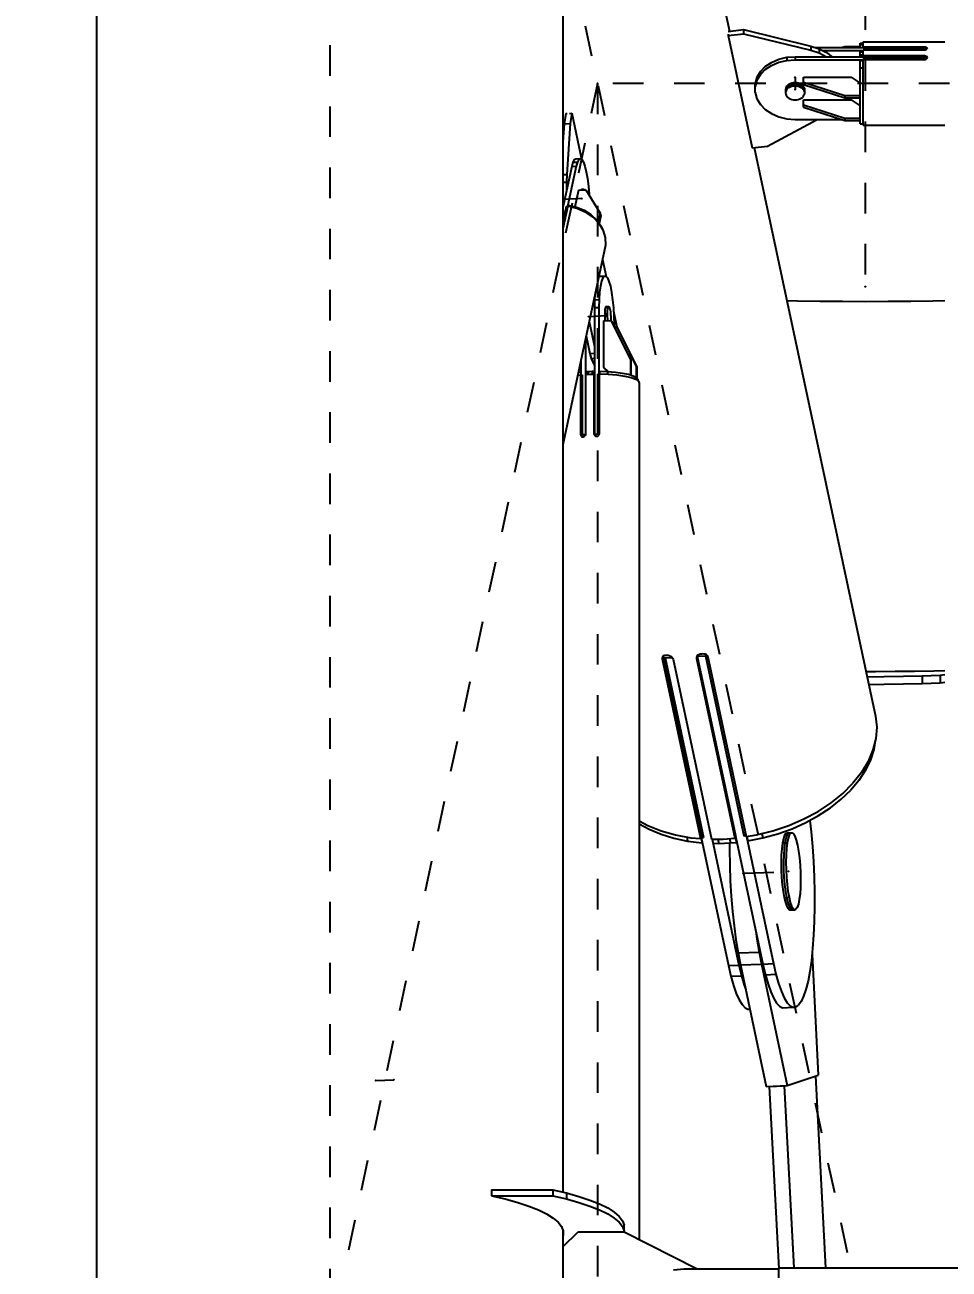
# Model space of a CAD drawing. Header units: millimetres. Extents: x 149919 to 150445, y 136651 to 136866.
# Drawn here: x 150369.816 to 150372.837, y 136832.599 to 136836.666 of the extents above; entities that cross this region are included whole.
import ezdxf

# ---------------------------------------------------------------- set-up
doc = ezdxf.new("R2010")
doc.units = ezdxf.units.MM
doc.header["$LTSCALE"] = 0.25
doc.linetypes.add('CENTER', pattern=[50.8, 31.75, -6.35, 6.35, -6.35])
doc.linetypes.add('XKITLINE00', pattern=[0])
doc.styles.add('ROMANS', font='romans.shx')
doc.dimstyles.new('MD300', dxfattribs={"dimtxt": 2.5, "dimasz": 2.5, "dimexe": 1, "dimexo": 1, "dimgap": 0.5, "dimtad": 1, "dimdec": 1, "dimlfac": 50, "dimrnd": 0.5, "dimdsep": 46, "dimtxsty": 'ROMANS', "dimcen": 1, "dimclrd": 146, "dimclre": 146, "dimclrt": 30, "dimadec": 1, "dimazin": 2, "dimtfac": 1, "dimtdec": 1, "dimtmove": 0, "dimatfit": 1, "dimfxl": 1, "dimtolj": 1, "dimtzin": 0, "dimlwd": -1, "dimlwe": -1, "dimarcsym": 0})

# ---------------------------------------------------------------- blocks, each defined once
blk = doc.blocks.new('çatıı')
at = {"color": 8, "linetype": 'CENTER'}
for p, q in [((23075, 20197.81), (23075, 18543.85)), ((22900, 19282.77), (22900, 17654.86)), ((22900, 19020.27), (23075, 18200.27)), ((23052.05, 18612.28), (23052.05, 18608.27)), ((22987.5, 18610.27), (22900, 18200.27)), ((22987.5, 18610.27), (22987.5, 17790.27)), ((23342.5, 18610.27), (22987.5, 18610.27)), ((22982.38, 18572.61), (22976.48, 18572.36)), ((22990.44, 18534.26), (22984.55, 18534.02)), ((23035.17, 18352.06), (23049.9, 18352.68)), ((22915.01, 18284.33), (22920.91, 18284.57))]:
    blk.add_line(p, q, dxfattribs=at)
at = {"color": 8, "linetype": 'XKITLINE00'}
for p, q in [((22823.8, 19282.77), (22823.8, 17654.86)), ((22976.2, 18817.06), (22976.2, 18247.84)), ((23008.68, 18729.96), (23030.59, 18627.31)), ((23030.24, 18627.27), (23035.18, 18627.85)), ((23030.24, 18627.27), (23030.24, 18627.24)), ((23030.24, 18625.93), (23035.18, 18626.51)), ((23030.24, 18626.39), (23030.24, 18625.93)), ((23030.24, 18625.93), (23038.08, 18589.21)), ((23035.18, 18627.85), (23057.17, 18622.45)), ((23035.18, 18627.85), (23035.18, 18626.51)), ((23035.18, 18626.51), (23057.17, 18621.11)), ((23057.17, 18622.45), (23059.9, 18621.57)), ((23057.17, 18622.45), (23057.17, 18621.11)), ((23057.17, 18621.11), (23059.9, 18620.23)), ((23058.5, 18622.02), (23074.35, 18622.02)), ((23059.9, 18621.57), (23062.37, 18620.33)), ((23059.9, 18621.57), (23059.9, 18620.23)), ((23059.9, 18620.23), (23062.32, 18619.01)), ((23060.99, 18621.02), (23074.35, 18621.02)), ((23062.37, 18620.33), (23064.17, 18619.01)), ((23067.21, 18622.02), (23068.35, 18622.39)), ((23068.35, 18622.39), (23073.35, 18622.39)), ((23073.35, 18623.48), (23074.35, 18623.48)), ((23073.35, 18622.02), (23073.35, 18623.48)), ((23073.35, 18622.97), (23074.35, 18622.97)), ((23073.35, 18619.01), (23073.35, 18621.01)), ((23073.35, 18621.01), (23074.35, 18621.01)), ((23073.35, 18620.58), (23074.35, 18620.58)), ((23074.35, 18622.02), (23074.35, 18623.9)), ((23074.35, 18623.9), (23101, 18623.9)), ((23074.35, 18622.23), (23094.35, 18622.23)), ((23074.35, 18622.02), (23074.35, 18621.72)), ((23074.35, 18621.83), (23094.35, 18621.83)), ((23074.35, 18621.72), (23094.35, 18621.72)), ((23074.35, 18621.24), (23094.35, 18621.24)), ((23074.35, 18619.37), (23074.35, 18621.24)), ((23094.35, 18622.23), (23094.35, 18621.83)), ((23094.35, 18622.23), (23094.62, 18622.2)), ((23094.35, 18621.24), (23094.35, 18621.83)), ((23094.35, 18621.76), (23094.62, 18621.74)), ((23094.35, 18621.24), (23094.62, 18621.27)), ((23094.62, 18622.2), (23094.85, 18622.14)), ((23094.62, 18621.74), (23094.85, 18621.69)), ((23094.62, 18621.27), (23094.85, 18621.34)), ((23094.85, 18621.69), (23094.89, 18621.68)), ((23094.85, 18621.34), (23095.04, 18621.45)), ((23094.87, 18622.13), (23095.04, 18622.03)), ((23094.89, 18621.68), (23095.04, 18621.59)), ((23095.04, 18622.03), (23095.16, 18621.89)), ((23095.16, 18621.59), (23095.04, 18621.45)), ((23095.04, 18621.59), (23095.1, 18621.52)), ((23095.16, 18621.89), (23095.2, 18621.74)), ((23095.2, 18621.74), (23095.16, 18621.59)), ((23042.32, 18615.79), (23044.35, 18617.15)), ((23042.32, 18614.79), (23044.35, 18616.15)), ((23044.35, 18617.15), (23046.73, 18618.17)), ((23044.35, 18616.15), (23046.73, 18617.17)), ((23046.73, 18618.17), (23049.33, 18618.8)), ((23046.73, 18617.17), (23049.33, 18617.8)), ((23049.33, 18618.8), (23052.05, 18619.01)), ((23049.33, 18618.8), (23049.33, 18617.8)), ((23049.33, 18617.8), (23052.05, 18618.01)), ((23052.05, 18619.01), (23094.35, 18619.01)), ((23052.05, 18619.01), (23052.05, 18618.01)), ((23052.05, 18618.01), (23074.35, 18618.01)), ((23073.35, 18619.64), (23074.35, 18619.64)), ((23073.35, 18619.13), (23074.35, 18619.13)), ((23073.35, 18606.35), (23073.35, 18617.78)), ((23073.35, 18617.78), (23074.35, 18617.78)), ((23074.35, 18619.37), (23074.35, 18619.01)), ((23074.35, 18619.37), (23094.35, 18619.37)), ((23074.35, 18619.13), (23074.35, 18619.01)), ((23074.35, 18618.31), (23074.35, 18618.08)), ((23074.35, 18618.31), (23094.35, 18618.31)), ((23074.35, 18618.08), (23094.35, 18618.08)), ((23074.35, 18596.65), (23074.35, 18618.08)), ((23094.35, 18619.37), (23094.35, 18619.01)), ((23094.35, 18619.37), (23094.62, 18619.34)), ((23094.35, 18618.08), (23094.35, 18619.01)), ((23094.35, 18618.92), (23094.62, 18618.89)), ((23094.35, 18618.08), (23094.62, 18618.14)), ((23094.62, 18619.34), (23094.62, 18618.89)), ((23094.62, 18619.34), (23094.85, 18619.25)), ((23094.62, 18618.89), (23094.85, 18618.8)), ((23094.62, 18618.14), (23094.85, 18618.21)), ((23094.85, 18619.25), (23095.04, 18619.11)), ((23094.85, 18618.8), (23095.04, 18618.66)), ((23094.85, 18618.21), (23095.04, 18618.35)), ((23095.04, 18619.11), (23095.16, 18618.93)), ((23095.04, 18618.66), (23095.14, 18618.51)), ((23095.16, 18618.53), (23095.04, 18618.35)), ((23095.16, 18618.93), (23095.2, 18618.73)), ((23095.2, 18618.73), (23095.16, 18618.53)), ((23039.59, 18612.28), (23039.03, 18610.29)), ((23040.71, 18614.14), (23039.59, 18612.28)), ((23040.71, 18613.14), (23039.59, 18611.28)), ((23042.32, 18615.79), (23040.71, 18614.14)), ((23042.32, 18614.79), (23040.71, 18613.14)), ((23054.85, 18609.94), (23054.85, 18612.36)), ((23054.85, 18612.36), (23070.35, 18612.36)), ((23070.35, 18612.36), (23073.35, 18610.35)), ((23073.35, 18615.4), (23074.35, 18615.4)), ((23039.59, 18611.28), (23039.03, 18609.29)), ((23039.03, 18607.25), (23039.03, 18610.29)), ((23049, 18608.67), (23048.95, 18608.27)), ((23048.95, 18608.27), (23048.95, 18607.73)), ((23049, 18608.13), (23048.95, 18607.73)), ((23049, 18608.13), (23048.95, 18607.73)), ((23049.14, 18609.06), (23049, 18608.67)), ((23049.14, 18608.52), (23049, 18608.13)), ((23049.14, 18608.52), (23049, 18608.13)), ((23049.37, 18609.42), (23049.14, 18609.06)), ((23049.37, 18608.89), (23049.14, 18608.52)), ((23049.37, 18608.89), (23049.14, 18608.52)), ((23049.37, 18608.35), (23049.14, 18607.99)), ((23049.68, 18609.75), (23049.37, 18609.42)), ((23049.68, 18609.22), (23049.37, 18608.89)), ((23049.68, 18609.22), (23049.37, 18608.89)), ((23049.68, 18608.68), (23049.37, 18608.35)), ((23049.68, 18609.75), (23050.06, 18610.03)), ((23049.68, 18609.22), (23050.06, 18609.5)), ((23049.68, 18609.22), (23050.06, 18609.5)), ((23049.68, 18608.68), (23050.06, 18608.96)), ((23050.06, 18610.03), (23050.5, 18610.26)), ((23050.06, 18609.5), (23050.5, 18609.73)), ((23050.06, 18609.5), (23050.5, 18609.73)), ((23050.06, 18608.96), (23050.5, 18609.19)), ((23050.5, 18610.26), (23050.99, 18610.43)), ((23050.5, 18609.73), (23050.99, 18609.9)), ((23050.5, 18609.73), (23050.99, 18609.9)), ((23050.5, 18609.19), (23050.99, 18609.36)), ((23050.99, 18610.43), (23051.51, 18610.54)), ((23050.99, 18609.9), (23051.51, 18610)), ((23050.99, 18609.9), (23051.51, 18610)), ((23050.99, 18609.36), (23051.51, 18609.47)), ((23051.51, 18610.54), (23052.05, 18610.57)), ((23051.51, 18610), (23052.05, 18610.04)), ((23051.51, 18610), (23052.05, 18610.04)), ((23051.51, 18609.47), (23052.05, 18609.5)), ((23052.05, 18610.57), (23052.59, 18610.54)), ((23052.05, 18610.57), (23052.05, 18610.04)), ((23052.05, 18610.04), (23052.59, 18610)), ((23052.05, 18610.04), (23052.05, 18609.5)), ((23052.05, 18610.04), (23052.59, 18610)), ((23052.05, 18609.5), (23052.59, 18609.47)), ((23052.59, 18610.54), (23053.11, 18610.43)), ((23052.59, 18610), (23053.11, 18609.9)), ((23052.59, 18610), (23053.11, 18609.9)), ((23052.59, 18609.47), (23053.11, 18609.36)), ((23053.11, 18610.43), (23053.6, 18610.26)), ((23053.11, 18609.9), (23053.6, 18609.73)), ((23053.11, 18609.9), (23053.6, 18609.73)), ((23053.11, 18609.36), (23053.6, 18609.19)), ((23053.6, 18610.26), (23054.05, 18610.03)), ((23053.6, 18609.73), (23054.05, 18609.5)), ((23053.6, 18609.73), (23054.05, 18609.5)), ((23053.6, 18609.19), (23054.05, 18608.96)), ((23054.05, 18610.03), (23054.43, 18609.75)), ((23054.05, 18609.5), (23054.43, 18609.22)), ((23054.05, 18609.5), (23054.43, 18609.22)), ((23054.05, 18608.96), (23054.43, 18608.68)), ((23054.43, 18609.75), (23054.74, 18609.42)), ((23054.43, 18609.22), (23054.74, 18608.89)), ((23054.43, 18609.22), (23054.74, 18608.89)), ((23054.43, 18608.68), (23054.74, 18608.35)), ((23054.74, 18609.42), (23054.97, 18609.06)), ((23054.74, 18608.89), (23054.97, 18608.52)), ((23054.74, 18608.89), (23054.97, 18608.52)), ((23054.74, 18608.35), (23054.97, 18607.99)), ((23054.85, 18610.69), (23068.35, 18606.34)), ((23054.85, 18609.94), (23068.35, 18605.6)), ((23054.97, 18609.06), (23055.11, 18608.67)), ((23054.97, 18608.52), (23055.11, 18608.13)), ((23054.97, 18608.52), (23055.11, 18608.13)), ((23055.11, 18608.67), (23055.15, 18608.27)), ((23055.11, 18608.13), (23055.15, 18607.73)), ((23055.11, 18608.13), (23055.15, 18607.73)), ((23055.15, 18608.27), (23055.15, 18607.73)), ((23039.03, 18607.25), (23039.59, 18605.26)), ((23039.59, 18605.26), (23040.71, 18603.4)), ((23048.95, 18607.73), (23048.95, 18607.2)), ((23049, 18607.6), (23048.95, 18607.2)), ((23048.95, 18607.2), (23049, 18606.8)), ((23049.14, 18607.99), (23049, 18607.6)), ((23049, 18606.8), (23049.14, 18606.41)), ((23049.14, 18606.41), (23049.37, 18606.05)), ((23049.37, 18606.05), (23049.68, 18605.72)), ((23049.68, 18605.72), (23050.06, 18605.43)), ((23050.06, 18605.43), (23050.5, 18605.2)), ((23050.5, 18605.2), (23050.99, 18605.03)), ((23050.99, 18605.03), (23051.51, 18604.93)), ((23051.51, 18604.93), (23052.05, 18604.89)), ((23052.05, 18604.89), (23052.59, 18604.93)), ((23052.59, 18604.93), (23053.11, 18605.03)), ((23053.11, 18605.03), (23053.6, 18605.2)), ((23053.6, 18605.2), (23054.05, 18605.43)), ((23054.05, 18605.43), (23054.43, 18605.72)), ((23054.74, 18606.05), (23054.43, 18605.72)), ((23054.97, 18606.41), (23054.74, 18606.05)), ((23054.85, 18602.51), (23054.85, 18604.92)), ((23054.85, 18604.92), (23070.35, 18604.92)), ((23054.97, 18607.99), (23055.11, 18607.6)), ((23055.11, 18606.8), (23054.97, 18606.41)), ((23055.11, 18607.6), (23055.15, 18607.2)), ((23055.15, 18607.2), (23055.11, 18606.8)), ((23055.15, 18607.73), (23055.15, 18607.2)), ((23068.35, 18606.34), (23068.35, 18605.6)), ((23068.35, 18606.34), (23073.35, 18606.34)), ((23068.35, 18605.6), (23073.35, 18605.6)), ((23070.35, 18604.92), (23073.35, 18602.92)), ((23073.35, 18606.35), (23073.35, 18606.34)), ((23073.35, 18606.34), (23073.35, 18606.31)), ((23073.35, 18598.19), (23073.35, 18606.31)), ((22977.11, 18600.42), (22976.57, 18597.04)), ((22977.11, 18600.42), (22977.61, 18600.45)), ((22978.32, 18600.47), (22979.07, 18600.51)), ((22979.07, 18600.51), (22978.53, 18597.12)), ((22979.07, 18600.51), (22982.23, 18585.49)), ((23040.71, 18603.4), (23042.32, 18601.75)), ((23042.32, 18601.75), (23044.35, 18600.39)), ((23044.35, 18600.39), (23046.73, 18599.37)), ((23054.85, 18603.25), (23068.35, 18598.9)), ((23054.85, 18602.51), (23068.35, 18598.16)), ((22976.57, 18597.04), (22976.2, 18591.21)), ((22976.57, 18597.04), (22978.53, 18597.12)), ((22978.53, 18597.12), (22977.47, 18580.5)), ((23043.02, 18589.8), (23059.27, 18598.53)), ((23046.73, 18599.37), (23049.33, 18598.74)), ((23049.33, 18598.74), (23052.05, 18598.53)), ((23052.05, 18598.53), (23067.21, 18598.53)), ((23068.35, 18598.9), (23068.35, 18598.16)), ((23068.35, 18598.9), (23073.35, 18598.9)), ((23068.35, 18598.16), (23073.35, 18598.16)), ((23073.35, 18598.19), (23073.35, 18598.16)), ((23073.35, 18597.07), (23073.35, 18598.16)), ((23073.35, 18597.07), (23074.35, 18597.07)), ((23074.35, 18596.65), (23101, 18596.65)), ((23038.08, 18589.21), (23043.02, 18589.8)), ((23038.7, 18589.29), (23078.36, 18403.47)), ((22979.44, 18584.5), (22979.06, 18583.13)), ((22979.89, 18585.35), (22979.44, 18584.5)), ((22979.44, 18584.5), (22980.91, 18584.56)), ((22979.89, 18585.35), (22980.38, 18585.64)), ((22980.38, 18585.64), (22981.85, 18585.7)), ((22980.91, 18584.56), (22980.53, 18583.19)), ((22981.36, 18585.41), (22980.91, 18584.56)), ((22981.36, 18585.41), (22981.85, 18585.7)), ((22981.85, 18585.7), (22982.36, 18585.42)), ((22982.36, 18585.42), (22982.88, 18584.57)), ((22982.88, 18584.57), (22983.37, 18583.21)), ((22979.06, 18583.13), (22976.2, 18569.71)), ((22976.2, 18580.45), (22977.47, 18580.5)), ((22977.47, 18580.5), (22977.36, 18578.01)), ((22980.53, 18583.19), (22977.73, 18570.06)), ((22979.06, 18583.13), (22980.53, 18583.19)), ((22983.37, 18583.21), (22983.82, 18581.38)), ((22983.82, 18581.38), (22984.21, 18579.17)), ((22976.2, 18577.96), (22977.36, 18578.01)), ((22977.36, 18578.01), (22977.34, 18575.35)), ((22981.25, 18575.4), (22983.7, 18575.5)), ((22982.1, 18575.58), (22982.03, 18575.43)), ((22982.19, 18575.69), (22982.1, 18575.58)), ((22982.29, 18575.7), (22983.08, 18575.73)), ((22982.89, 18575.62), (22982.82, 18575.47)), ((22982.98, 18575.72), (22982.89, 18575.62)), ((22982.98, 18575.72), (22983.08, 18575.73)), ((22983.08, 18575.73), (22983.18, 18575.65)), ((22983.18, 18575.65), (22983.27, 18575.49)), ((22983.7, 18575.5), (22988.39, 18567.82)), ((22984.21, 18579.17), (22984.51, 18576.67)), ((22984.51, 18576.67), (22984.72, 18574)), ((22977.34, 18575.35), (22977.34, 18575.1)), ((22981.25, 18575.4), (22980.09, 18569.98)), ((22984.72, 18574), (22984.73, 18573.82)), ((22976.2, 18570.65), (22976.27, 18570.65)), ((22976.27, 18570.65), (22976.2, 18570.28)), ((22977.8, 18570.22), (22976.2, 18562.69)), ((22977.29, 18570.04), (22976.2, 18564.94)), ((22976.2, 18569.79), (22976.2, 18569.75)), ((22976.27, 18570.65), (22976.33, 18570.33)), ((22977.29, 18570.04), (22977.73, 18570.06)), ((22977.29, 18570.04), (22977.73, 18569.87)), ((22977.73, 18570.06), (22977.75, 18569.96)), ((22977.8, 18570.22), (22980.71, 18569.53)), ((22977.98, 18570.48), (22977.92, 18570.19)), ((22977.98, 18570.48), (22980.63, 18569.85)), ((22980.63, 18569.85), (22980.57, 18569.57)), ((22980.63, 18569.85), (22983.11, 18568.81)), ((22980.71, 18569.53), (22983.48, 18568.33)), ((22983.11, 18568.81), (22985.32, 18567.4)), ((22983.48, 18568.33), (22985.91, 18566.67)), ((22985.32, 18567.4), (22987.17, 18565.67)), ((22988.39, 18567.82), (22987.76, 18564.88)), ((22988.39, 18567.82), (22988.53, 18567.01)), ((22985.91, 18566.67), (22987.87, 18564.64)), ((22987.17, 18565.67), (22987.76, 18564.86)), ((22987.75, 18564.88), (22987.76, 18564.88)), ((22987.76, 18564.88), (22987.77, 18564.84)), ((22987.77, 18564.84), (22988.59, 18563.71)), ((22987.87, 18564.64), (22989.27, 18562.36)), ((22988.53, 18567.01), (22988, 18564.52)), ((22988.59, 18563.71), (22988.94, 18562.9)), ((22989.27, 18562.36), (22990.03, 18559.92)), ((22990.03, 18559.92), (22990.13, 18557.45)), ((22990.13, 18557.45), (22976.2, 18492.17)), ((22989.12, 18552.74), (22990.3, 18547.15)), ((22988.2, 18547.22), (22987.86, 18546.81)), ((22988.2, 18547.22), (22989.68, 18547.28)), ((22989.68, 18547.28), (22989.2, 18546.73)), ((22989.68, 18547.28), (22990.18, 18547.27)), ((22990.18, 18547.27), (22990.7, 18546.7)), ((22988.44, 18544.02), (22988.18, 18542)), ((22988.79, 18545.62), (22988.44, 18544.02)), ((22989.2, 18546.73), (22988.79, 18545.62)), ((22990.7, 18546.7), (22991.21, 18545.57)), ((22991.21, 18545.57), (22991.68, 18543.96)), ((22991.68, 18543.96), (22992.1, 18541.92)), ((22986.55, 18539.57), (22986.5, 18536.97)), ((22986.66, 18541.21), (22986.55, 18539.57)), ((22986.55, 18539.57), (22988.02, 18539.63)), ((22988.02, 18539.63), (22987.97, 18537.03)), ((22988.18, 18542), (22988.02, 18539.63)), ((22992.1, 18541.92), (22992.44, 18539.54)), ((22992.44, 18539.54), (22992.7, 18536.94)), ((23049.37, 18539.31), (23052.88, 18539.23)), ((23052.88, 18539.23), (23060.13, 18539.11)), ((23060.13, 18539.11), (23067.53, 18539.04)), ((23067.53, 18539.04), (23075, 18539.02)), ((23075, 18539.02), (23082.46, 18539.04)), ((23082.46, 18539.04), (23089.86, 18539.11)), ((23089.86, 18539.11), (23097.12, 18539.23)), ((23097.12, 18539.23), (23101, 18539.32)), ((22986.5, 18536.97), (22987.97, 18537.03)), ((22986.5, 18536.97), (22986.5, 18495.66)), ((22987.97, 18537.03), (22987.97, 18515.25)), ((22989.87, 18535.43), (22989.86, 18534.92)), ((22989.86, 18534.92), (22990.64, 18534.95)), ((22989.86, 18534.92), (22989.87, 18534.38)), ((22989.89, 18535.91), (22989.87, 18535.43)), ((22989.93, 18536.34), (22989.89, 18535.91)), ((22989.99, 18536.71), (22989.93, 18536.34)), ((22990.07, 18537), (22989.99, 18536.71)), ((22990.15, 18537.21), (22990.07, 18537)), ((22990.24, 18537.33), (22990.15, 18537.21)), ((22990.24, 18537.33), (22990.34, 18537.36)), ((22990.34, 18537.36), (22991.13, 18537.39)), ((22990.65, 18535.47), (22990.64, 18534.95)), ((22990.64, 18534.95), (22990.65, 18534.41)), ((22990.68, 18535.95), (22990.65, 18535.47)), ((22990.72, 18536.38), (22990.68, 18535.95)), ((22990.78, 18536.74), (22990.72, 18536.38)), ((22990.85, 18537.04), (22990.78, 18536.74)), ((22990.93, 18537.24), (22990.85, 18537.04)), ((22991.03, 18537.36), (22990.93, 18537.24)), ((22991.03, 18537.36), (22991.13, 18537.39)), ((22991.13, 18537.39), (22991.23, 18537.32)), ((22991.23, 18537.32), (22991.33, 18537.16)), ((22991.33, 18537.16), (22991.43, 18536.92)), ((22991.43, 18536.92), (22991.52, 18536.59)), ((22991.52, 18536.59), (22991.6, 18536.19)), ((22991.6, 18536.19), (22991.68, 18535.74)), ((22991.68, 18535.74), (22991.73, 18535.24)), ((22991.73, 18535.24), (22991.78, 18534.71)), ((22992.7, 18536.94), (22992.86, 18534.21)), ((22992.8, 18535.24), (22993.75, 18530.73)), ((22984.78, 18532.39), (22986.5, 18524.23)), ((22989.4, 18532.69), (22991.86, 18532.79)), ((22989.4, 18532.69), (22989.4, 18517.55)), ((22989.87, 18534.38), (22989.89, 18533.84)), ((22989.89, 18533.84), (22989.93, 18533.32)), ((22989.93, 18533.32), (22989.99, 18532.82)), ((22989.99, 18532.82), (22990.01, 18532.72)), ((22990.65, 18534.41), (22990.68, 18533.88)), ((22990.68, 18533.88), (22990.72, 18533.35)), ((22990.72, 18533.35), (22990.78, 18532.85)), ((22990.78, 18532.85), (22990.8, 18532.75)), ((22991.78, 18534.71), (22991.8, 18534.18)), ((22991.8, 18533.12), (22991.78, 18532.79)), ((22991.8, 18534.18), (22991.81, 18533.64)), ((22991.81, 18533.64), (22991.8, 18533.12)), ((22991.86, 18532.79), (22998.24, 18519.87)), ((22991.86, 18532.79), (22992.05, 18532.58)), ((22992.05, 18532.58), (22998.43, 18519.66)), ((22992.86, 18534.21), (22992.91, 18531.49)), ((22992.91, 18531.49), (22992.91, 18530.82)), ((22993.75, 18530.73), (22993.74, 18530.69)), ((22983.78, 18527.72), (22984.98, 18522)), ((22993, 18530.65), (22993.75, 18530.68)), ((22993.75, 18530.68), (23000.13, 18517.76)), ((22993.75, 18530.68), (22993.93, 18530.47)), ((22993.93, 18530.47), (23000.32, 18517.55)), ((22983.55, 18526.63), (22983.55, 18495.54)), ((22982.08, 18519.73), (22982.08, 18515.01)), ((22984.98, 18522), (22986.5, 18522.06)), ((22984.98, 18522), (22985.45, 18520.36)), ((22985.45, 18520.36), (22986.5, 18520.41)), ((22985.45, 18520.36), (22985.94, 18519.1)), ((22985.94, 18519.1), (22986.45, 18518.26)), ((22998.24, 18519.87), (22998.24, 18514.99)), ((22998.24, 18519.87), (22998.43, 18519.66)), ((22998.43, 18519.66), (22998.43, 18514.92)), ((22981.05, 18514.93), (22981.94, 18515.05)), ((22981.25, 18515.84), (22982.02, 18515.94)), ((22981.94, 18515.05), (22981.94, 18495.51)), ((22981.94, 18515.05), (22982.06, 18514.91)), ((22982.02, 18515.94), (22982.08, 18515.87)), ((22982.02, 18515.94), (22982.02, 18514.96)), ((22982.02, 18514.96), (22982.13, 18514.84)), ((22982.06, 18514.91), (22982.06, 18495.38)), ((22982.08, 18515.01), (22982.52, 18515.03)), ((22982.08, 18515.01), (22982.13, 18514.95)), ((22982.13, 18514.95), (22982.52, 18515.03)), ((22982.13, 18514.95), (22982.13, 18495.42)), ((22982.52, 18515.03), (22982.52, 18495.5)), ((22983.57, 18515.16), (22984.92, 18515.25)), ((22983.57, 18515.16), (22983.57, 18495.63)), ((22983.63, 18516.07), (22984.31, 18516.11)), ((22983.63, 18516.07), (22983.63, 18515.16)), ((22984.31, 18516.11), (22984.99, 18516.14)), ((22984.31, 18516.11), (22984.31, 18515.21)), ((22984.92, 18515.25), (22986.32, 18515.27)), ((22984.99, 18516.14), (22985.69, 18516.16)), ((22985.69, 18516.16), (22986.38, 18516.18)), ((22985.69, 18516.16), (22985.69, 18515.26)), ((22986.32, 18515.27), (22986.32, 18495.74)), ((22986.32, 18515.27), (22986.44, 18515.14)), ((22986.38, 18516.18), (22986.5, 18516.06)), ((22986.38, 18516.18), (22986.38, 18515.2)), ((22986.38, 18515.2), (22986.5, 18515.08)), ((22986.44, 18515.14), (22986.44, 18495.61)), ((22986.45, 18518.26), (22986.5, 18518.22)), ((22987.52, 18515.24), (22987.97, 18515.25)), ((22987.52, 18515.24), (22987.52, 18495.7)), ((22987.52, 18515.24), (22988.02, 18515.2)), ((22987.97, 18515.25), (22988.02, 18515.2)), ((22988.02, 18515.2), (22988.02, 18495.71)), ((22988.03, 18515.3), (22988.03, 18495.77)), ((22988.03, 18515.3), (22990.99, 18515.2)), ((22988.11, 18516.19), (22988.11, 18515.29)), ((22988.11, 18516.19), (22990.79, 18516.1)), ((22989.4, 18517.55), (22990.94, 18516.09)), ((22989.4, 18517.55), (22989.59, 18517.34)), ((22989.59, 18517.34), (22990.9, 18516.09)), ((22990.79, 18516.1), (22990.79, 18515.21)), ((22990.79, 18516.1), (22993.34, 18515.9)), ((22990.99, 18515.2), (22993.84, 18514.96)), ((22993.34, 18515.9), (22995.64, 18515.59)), ((22993.84, 18514.96), (22996.37, 18514.6)), ((22995.64, 18515.59), (22997.6, 18515.18)), ((22996.37, 18514.6), (22998.45, 18514.11)), ((22997.6, 18515.18), (22998.22, 18514.99)), ((22998.22, 18514.99), (22998.24, 18514.99)), ((22998.24, 18514.99), (22998.25, 18514.98)), ((22998.25, 18514.98), (22999.14, 18514.7)), ((22999.14, 18514.7), (23000.18, 18514.16)), ((23000.13, 18517.76), (23000.13, 18514.19)), ((23000.13, 18517.76), (23000.32, 18517.55)), ((23000.32, 18517.55), (23000.32, 18514.01)), ((22986.44, 18511.95), (22986.5, 18511.89)), ((22998.45, 18514.11), (22999.99, 18513.55)), ((22999.99, 18513.55), (23000.9, 18512.92)), ((23000.18, 18514.16), (23000.69, 18513.59)), ((23000.69, 18513.59), (23000.69, 18513.06)), ((23000.9, 18512.92), (23001.14, 18512.26)), ((23001.14, 18512.26), (23001.14, 18232.33)), ((22982.06, 18509.82), (22982.13, 18509.82)), ((22981.94, 18495.51), (22982.06, 18495.38)), ((22981.94, 18495.51), (22982, 18495.26)), ((22982, 18495.26), (22982.1, 18495.04)), ((22982.06, 18495.38), (22982.1, 18495.13)), ((22982.1, 18495.13), (22982.19, 18494.95)), ((22982.1, 18495.04), (22982.28, 18494.87)), ((22982.13, 18495.42), (22982.52, 18495.5)), ((22982.13, 18495.42), (22982.73, 18494.74)), ((22982.28, 18494.87), (22982.5, 18494.77)), ((22982.5, 18494.77), (22982.76, 18494.74)), ((22982.52, 18495.5), (22983.55, 18495.54)), ((22982.76, 18494.74), (22983.01, 18494.8)), ((22983.01, 18494.8), (22983.24, 18494.93)), ((22983.42, 18495.13), (22983.24, 18494.93)), ((22983.53, 18495.37), (22983.42, 18495.13)), ((22983.57, 18495.63), (22983.53, 18495.37)), ((22986.32, 18495.74), (22986.44, 18495.61)), ((22986.32, 18495.74), (22986.36, 18495.48)), ((22986.36, 18495.48), (22986.48, 18495.36)), ((22986.36, 18495.48), (22986.49, 18495.25)), ((22986.44, 18495.61), (22986.48, 18495.36)), ((22986.48, 18495.36), (22986.58, 18495.17)), ((22986.49, 18495.25), (22986.67, 18495.07)), ((22986.5, 18495.66), (22987.52, 18495.7)), ((22986.5, 18495.66), (22987.15, 18494.93)), ((22986.67, 18495.07), (22986.91, 18494.96)), ((22986.91, 18494.96), (22987.18, 18494.92)), ((22987.18, 18494.92), (22987.44, 18494.97)), ((22987.44, 18494.97), (22987.68, 18495.09)), ((22987.52, 18495.7), (22988.01, 18495.67)), ((22987.68, 18495.09), (22987.87, 18495.28)), ((22987.97, 18495.51), (22987.87, 18495.28)), ((22988.03, 18495.77), (22987.97, 18495.51)), ((23008.7, 18422.76), (23008.63, 18422.48)), ((23008.63, 18422.48), (23008.65, 18422.18)), ((23008.76, 18422.85), (23008.65, 18422.18)), ((23008.65, 18422.18), (23021.19, 18363.44)), ((23008.86, 18423), (23008.7, 18422.76)), ((23008.81, 18422.92), (23021.32, 18364.26)), ((23008.88, 18423.02), (23008.85, 18422.82)), ((23008.85, 18422.82), (23009.57, 18422.55)), ((23008.85, 18422.82), (23021.39, 18364.08)), ((23008.86, 18423), (23009.09, 18423.19)), ((23009.09, 18423.19), (23009.4, 18423.32)), ((23009.4, 18423.32), (23009.75, 18423.39)), ((23009.57, 18422.55), (23011.88, 18422.65)), ((23009.57, 18422.55), (23022.11, 18363.8)), ((23009.75, 18423.39), (23010.14, 18423.39)), ((23010.14, 18423.39), (23010.38, 18423.35)), ((23010.38, 18423.35), (23010.55, 18423.34)), ((23010.55, 18423.34), (23010.95, 18423.24)), ((23010.95, 18423.24), (23011.32, 18423.07)), ((23011.32, 18423.07), (23011.66, 18422.86)), ((23011.66, 18422.86), (23011.93, 18422.6)), ((23011.93, 18422.6), (23012.12, 18422.31)), ((23012.12, 18422.31), (23012.23, 18422.01)), ((23012.23, 18422.01), (23024.77, 18363.26)), ((23019.94, 18422.94), (23019.87, 18422.64)), ((23019.87, 18422.64), (23019.89, 18422.33)), ((23020, 18423.04), (23019.89, 18422.33)), ((23019.89, 18422.33), (23032.42, 18363.59)), ((23020.1, 18423.21), (23019.94, 18422.94)), ((23020.03, 18423.09), (23032.56, 18364.4)), ((23020.13, 18423.24), (23020.09, 18422.99)), ((23020.09, 18422.99), (23022.75, 18423.1)), ((23020.09, 18422.99), (23041.56, 18322.39)), ((23020.1, 18423.21), (23020.35, 18423.45)), ((23020.35, 18423.45), (23020.66, 18423.64)), ((23020.66, 18423.64), (23021.02, 18423.78)), ((23021.02, 18423.78), (23021.19, 18423.8)), ((23021.19, 18423.8), (23021.43, 18423.86)), ((23021.43, 18423.86), (23021.85, 18423.9)), ((23021.85, 18423.9), (23022.26, 18423.86)), ((23022.26, 18423.86), (23022.65, 18423.76)), ((23022.65, 18423.76), (23022.99, 18423.59)), ((23022.75, 18423.1), (23023.29, 18423.33)), ((23022.75, 18423.1), (23035.29, 18364.36)), ((23022.99, 18423.59), (23023.26, 18423.37)), ((23023.26, 18423.37), (23023.46, 18423.11)), ((23023.46, 18423.11), (23023.57, 18422.81)), ((23023.57, 18422.81), (23036.11, 18364.06)), ((23075.24, 18418.05), (23078.33, 18418.05)), ((23078.33, 18418.05), (23084.77, 18418.09)), ((23084.77, 18418.09), (23091.13, 18418.16)), ((23091.13, 18418.16), (23097.39, 18418.26)), ((23097.39, 18418.26), (23101, 18418.34)), ((23099.43, 18416.78), (23101, 18417.06)), ((23010.16, 18416.57), (23010.18, 18416.58)), ((23075.62, 18416.31), (23081.2, 18416.37)), ((23076.15, 18413.82), (23081.2, 18413.87)), ((23081.2, 18416.37), (23087.45, 18416.47)), ((23081.2, 18413.87), (23087.45, 18413.98)), ((23087.45, 18416.47), (23093.54, 18416.61)), ((23087.45, 18413.98), (23093.54, 18414.11)), ((23093.54, 18416.61), (23099.43, 18416.78)), ((23093.54, 18416.61), (23093.54, 18414.11)), ((23093.54, 18414.11), (23099.43, 18414.28)), ((23099.43, 18416.78), (23099.43, 18414.28)), ((23099.43, 18414.28), (23101, 18414.56)), ((23078.36, 18403.47), (23078.74, 18399.83)), ((23078.74, 18399.83), (23078.46, 18396.11)), ((23077.81, 18392.54), (23076.71, 18389.12)), ((23078.46, 18396.11), (23077.52, 18392.37)), ((23078.28, 18395.41), (23077.81, 18392.54)), ((23075.95, 18388.65), (23073.76, 18385.01)), ((23076.71, 18389.12), (23075.07, 18385.74)), ((23077.52, 18392.37), (23075.95, 18388.65)), ((23028.26, 18384.73), (23028.24, 18384.62)), ((23073.76, 18385.01), (23070.98, 18381.51)), ((23075.07, 18385.74), (23072.91, 18382.45)), ((23067.66, 18378.19), (23070.98, 18381.51)), ((23072.91, 18382.45), (23070.27, 18379.28)), ((23063.65, 18373.48), (23067.17, 18376.28)), ((23063.84, 18375.11), (23067.66, 18378.19)), ((23067.17, 18376.28), (23070.27, 18379.28)), ((23054.94, 18369.82), (23059.58, 18372.3)), ((23059.58, 18372.3), (23063.84, 18375.11)), ((23059.76, 18370.91), (23063.65, 18373.48)), ((23001.14, 18369.23), (23003.98, 18367.68)), ((23001.14, 18368.27), (23004.36, 18366.47)), ((23049.99, 18367.69), (23054.94, 18369.82)), ((23051.06, 18366.62), (23055.55, 18368.62)), ((23055.55, 18368.62), (23059.76, 18370.91)), ((23056.93, 18369.37), (23057.34, 18365.67)), ((23003.98, 18367.68), (23008.3, 18365.94)), ((23004.36, 18366.47), (23008.25, 18364.82)), ((23008.25, 18364.82), (23012.47, 18363.53)), ((23008.3, 18365.94), (23012.99, 18364.61)), ((23012.99, 18364.61), (23017.98, 18363.71)), ((23021.32, 18364.26), (23021.19, 18363.44)), ((23021.34, 18364.34), (23021.26, 18363.86)), ((23021.39, 18364.08), (23021.34, 18363.77)), ((23021.39, 18364.08), (23022.11, 18363.8)), ((23032.56, 18364.4), (23032.42, 18363.59)), ((23032.57, 18364.5), (23032.49, 18364.02)), ((23032.49, 18364.02), (23032.88, 18362.18)), ((23035.29, 18364.36), (23035.98, 18364.64)), ((23035.29, 18364.36), (23036.04, 18364.39)), ((23036.11, 18364.06), (23039.45, 18364.62)), ((23036.13, 18364.07), (23045, 18322.53)), ((23036.26, 18364.09), (23036.57, 18362.66)), ((23039.45, 18364.62), (23044.8, 18365.95)), ((23041.21, 18365.05), (23041.52, 18363.62)), ((23041.52, 18363.62), (23046.37, 18364.95)), ((23044.8, 18365.95), (23049.99, 18367.69)), ((23046.37, 18364.95), (23051.06, 18366.62)), ((23048.6, 18364.5), (23048.23, 18363.42)), ((23049.03, 18365.12), (23048.6, 18364.5)), ((23049.39, 18364.53), (23049.02, 18363.45)), ((23049.39, 18364.53), (23049.02, 18363.45)), ((23049.03, 18365.12), (23049.48, 18365.26)), ((23049.81, 18365.15), (23049.39, 18364.53)), ((23049.81, 18365.15), (23049.39, 18364.53)), ((23049.48, 18365.26), (23050.27, 18365.29)), ((23050.17, 18364.56), (23049.8, 18363.49)), ((23049.81, 18365.15), (23050.27, 18365.29)), ((23049.81, 18365.15), (23050.27, 18365.29)), ((23050.6, 18365.18), (23050.17, 18364.56)), ((23050.27, 18365.29), (23051.05, 18365.33)), ((23050.6, 18365.18), (23051.05, 18365.33)), ((23051.05, 18365.33), (23051.52, 18364.98)), ((23051.52, 18364.98), (23051.99, 18364.17)), ((23051.99, 18364.17), (23052.44, 18362.92)), ((23057.34, 18365.67), (23057.76, 18360.82)), ((23012.47, 18363.53), (23016.95, 18362.59)), ((23016.66, 18363.95), (23016.95, 18362.59)), ((23016.95, 18362.59), (23021.65, 18362.03)), ((23017.98, 18363.71), (23021.19, 18363.44)), ((23021.26, 18363.86), (23021.65, 18362.03)), ((23021.34, 18363.77), (23022.11, 18363.8)), ((23021.34, 18363.77), (23030.27, 18321.91)), ((23021.68, 18362.19), (23021.65, 18362.03)), ((23024.77, 18363.26), (23028.57, 18363.27)), ((23024.91, 18363.26), (23033.71, 18322.06)), ((23024.93, 18363.26), (23025.23, 18361.86)), ((23025.23, 18361.86), (23027.13, 18361.85)), ((23026.83, 18363.26), (23027.13, 18361.85)), ((23027.13, 18361.85), (23029.04, 18361.9)), ((23028.57, 18363.27), (23032.42, 18363.59)), ((23029.04, 18361.9), (23030.96, 18362.01)), ((23030.59, 18361.99), (23030.58, 18359.71)), ((23030.65, 18363.44), (23030.96, 18362.01)), ((23030.96, 18362.01), (23032.88, 18362.18)), ((23032.96, 18362.67), (23032.88, 18362.18)), ((23036.57, 18362.66), (23041.52, 18363.62)), ((23047.69, 18360.09), (23047.54, 18357.96)), ((23047.92, 18361.93), (23047.69, 18360.09)), ((23048.23, 18363.42), (23047.92, 18361.93)), ((23047.92, 18361.93), (23048.71, 18361.97)), ((23048.47, 18360.12), (23048.33, 18357.99)), ((23048.47, 18360.12), (23048.33, 18357.99)), ((23048.71, 18361.97), (23048.47, 18360.12)), ((23048.71, 18361.97), (23048.47, 18360.12)), ((23049.02, 18363.45), (23048.71, 18361.97)), ((23049.02, 18363.45), (23048.71, 18361.97)), ((23048.71, 18361.97), (23049.49, 18362)), ((23049.26, 18360.16), (23049.11, 18358.03)), ((23049.49, 18362), (23049.26, 18360.16)), ((23049.8, 18363.49), (23049.49, 18362)), ((23052.44, 18362.92), (23052.86, 18361.28)), ((23052.86, 18361.28), (23053.21, 18359.31)), ((23057.76, 18360.82), (23058.08, 18355.88)), ((23030.58, 18359.71), (23030.68, 18354.67)), ((23047.54, 18357.96), (23047.48, 18355.63)), ((23048.33, 18357.99), (23048.27, 18355.66)), ((23048.33, 18357.99), (23048.27, 18355.66)), ((23049.11, 18358.03), (23049.05, 18355.7)), ((23053.21, 18359.31), (23053.51, 18357.09)), ((23053.51, 18357.09), (23053.72, 18354.7)), ((23058.08, 18355.88), (23058.29, 18350.89)), ((23030.68, 18354.67), (23030.89, 18349.6)), ((23047.48, 18355.63), (23047.52, 18353.19)), ((23047.52, 18353.19), (23047.65, 18350.72)), ((23048.27, 18355.66), (23048.3, 18353.22)), ((23048.27, 18355.66), (23048.3, 18353.22)), ((23048.3, 18353.22), (23048.43, 18350.76)), ((23048.3, 18353.22), (23048.43, 18350.76)), ((23049.05, 18355.7), (23049.09, 18353.25)), ((23049.09, 18353.25), (23049.22, 18350.79)), ((23053.72, 18354.7), (23053.84, 18352.24)), ((23053.84, 18352.24), (23053.88, 18349.8)), ((23030.89, 18349.6), (23031.2, 18344.56)), ((23047.65, 18350.72), (23047.86, 18348.33)), ((23047.86, 18348.33), (23048.15, 18346.11)), ((23048.43, 18350.76), (23048.64, 18348.37)), ((23048.43, 18350.76), (23048.64, 18348.37)), ((23048.64, 18348.37), (23048.94, 18346.15)), ((23048.64, 18348.37), (23048.94, 18346.15)), ((23049.22, 18350.79), (23049.43, 18348.4)), ((23049.43, 18348.4), (23049.72, 18346.18)), ((23053.88, 18349.8), (23053.82, 18347.46)), ((23058.29, 18350.89), (23058.41, 18345.93)), ((23031.2, 18344.56), (23031.62, 18339.62)), ((23048.15, 18346.11), (23048.51, 18344.14)), ((23048.51, 18344.14), (23049.29, 18344.18)), ((23048.51, 18344.14), (23048.92, 18342.5)), ((23048.94, 18346.15), (23049.29, 18344.18)), ((23048.94, 18346.15), (23049.29, 18344.18)), ((23049.29, 18344.18), (23050.08, 18344.21)), ((23049.29, 18344.18), (23049.71, 18342.54)), ((23049.29, 18344.18), (23049.71, 18342.54)), ((23049.72, 18346.18), (23050.08, 18344.21)), ((23050.08, 18344.21), (23050.49, 18342.57)), ((23053.67, 18345.34), (23053.44, 18343.49)), ((23053.82, 18347.46), (23053.67, 18345.34)), ((23058.41, 18345.93), (23058.41, 18341.05)), ((23031.62, 18339.62), (23032.14, 18334.85)), ((23048.92, 18342.5), (23049.37, 18341.25)), ((23049.37, 18341.25), (23049.84, 18340.44)), ((23049.71, 18342.54), (23050.16, 18341.29)), ((23049.71, 18342.54), (23050.16, 18341.29)), ((23049.84, 18340.44), (23050.31, 18340.1)), ((23050.16, 18341.29), (23050.63, 18340.47)), ((23050.16, 18341.29), (23050.63, 18340.47)), ((23050.31, 18340.1), (23051.1, 18340.13)), ((23050.49, 18342.57), (23050.94, 18341.32)), ((23050.63, 18340.47), (23051.1, 18340.13)), ((23050.63, 18340.47), (23051.1, 18340.13)), ((23050.94, 18341.32), (23051.41, 18340.51)), ((23051.1, 18340.13), (23051.88, 18340.17)), ((23051.41, 18340.51), (23051.88, 18340.17)), ((23051.88, 18340.17), (23052.34, 18340.31)), ((23052.76, 18340.93), (23052.34, 18340.31)), ((23053.13, 18342.01), (23052.76, 18340.93)), ((23053.44, 18343.49), (23053.13, 18342.01)), ((23058.41, 18341.05), (23058.31, 18336.32)), ((23058.31, 18336.32), (23058.1, 18331.79)), ((23032.14, 18334.85), (23032.74, 18330.3)), ((23039.28, 18333.05), (23039.61, 18330.59)), ((23058.1, 18331.79), (23057.79, 18327.53)), ((23032.74, 18330.3), (23033.43, 18326.04)), ((23039.61, 18330.59), (23040.3, 18326.33)), ((23057.79, 18327.53), (23057.38, 18323.58)), ((23033.43, 18326.04), (23040.3, 18326.33)), ((23033.43, 18326.04), (23034.19, 18322.12)), ((23040.3, 18326.33), (23041.06, 18322.41)), ((23057.38, 18323.58), (23056.87, 18320)), ((23057.59, 18325.63), (23059.65, 18286.1)), ((23030.27, 18321.91), (23033.71, 18322.06)), ((23030.27, 18321.91), (23031.09, 18318.44)), ((23033.71, 18322.06), (23034.52, 18318.59)), ((23034.19, 18322.12), (23041.06, 18322.41)), ((23034.19, 18322.12), (23042.64, 18282.38)), ((23041.06, 18322.41), (23049.51, 18282.67)), ((23041.56, 18322.39), (23045, 18322.53)), ((23041.56, 18322.39), (23042.37, 18318.92)), ((23045, 18322.53), (23045.81, 18319.06)), ((23056.87, 18320), (23056.28, 18316.83)), ((23031.09, 18318.44), (23034.52, 18318.59)), ((23031.09, 18318.44), (23031.95, 18315.4)), ((23031.95, 18315.4), (23032.85, 18312.81)), ((23034.52, 18318.59), (23035.38, 18315.54)), ((23035.38, 18315.54), (23035.91, 18314.03)), ((23042.37, 18318.92), (23045.81, 18319.06)), ((23042.37, 18318.92), (23043.24, 18315.87)), ((23043.24, 18315.87), (23044.14, 18313.28)), ((23045.81, 18319.06), (23046.67, 18316.01)), ((23046.67, 18316.01), (23047.57, 18313.43)), ((23056.28, 18316.83), (23055.61, 18314.11)), ((23032.85, 18312.81), (23033.78, 18310.72)), ((23044.14, 18313.28), (23045.07, 18311.19)), ((23045.07, 18311.19), (23046.02, 18309.62)), ((23047.57, 18313.43), (23048.51, 18311.34)), ((23048.51, 18311.34), (23049.46, 18309.77)), ((23054.86, 18311.88), (23054.05, 18310.16)), ((23055.61, 18314.11), (23054.86, 18311.88)), ((23033.78, 18310.72), (23034.74, 18309.15)), ((23034.74, 18309.15), (23035.69, 18308.12)), ((23035.69, 18308.12), (23036.64, 18307.64)), ((23036.64, 18307.64), (23037.27, 18307.66)), ((23046.02, 18309.62), (23046.98, 18308.59)), ((23046.98, 18308.59), (23047.93, 18308.11)), ((23047.93, 18308.11), (23051.36, 18308.25)), ((23049.46, 18309.77), (23050.41, 18308.73)), ((23050.41, 18308.73), (23051.36, 18308.25)), ((23051.36, 18308.25), (23052.29, 18308.33)), ((23052.29, 18308.33), (23053.19, 18308.97)), ((23054.05, 18310.16), (23053.19, 18308.97)), ((23042.64, 18282.38), (23049.51, 18282.67)), ((23043.63, 18282.42), (23048.53, 18282.63)), ((23048.53, 18282.63), (23051.64, 18223.07)), ((23049.51, 18282.67), (23059.65, 18286.1)), ((23058.69, 18285.77), (23061.96, 18223.07)), ((23043.63, 18282.42), (23046.74, 18222.72)), ((22952.88, 18248.61), (22972.88, 18248.61)), ((22952.88, 18248.61), (22952.88, 18246.66)), ((22952.88, 18246.66), (22957.34, 18245.62)), ((22952.88, 18246.66), (22972.88, 18246.66)), ((22972.88, 18248.61), (22977.34, 18247.57)), ((22972.88, 18248.61), (22972.88, 18246.66)), ((22972.88, 18246.66), (22977.34, 18245.62)), ((22977.34, 18247.57), (22981.4, 18246.45)), ((22977.34, 18247.57), (22977.34, 18245.62)), ((22981.4, 18246.45), (22985.01, 18245.25)), ((22957.34, 18245.62), (22961.4, 18244.5)), ((22961.4, 18244.5), (22965.01, 18243.3)), ((22965.01, 18243.3), (22968.16, 18242.04)), ((22968.16, 18242.04), (22970.81, 18240.73)), ((22977.34, 18245.62), (22981.4, 18244.5)), ((22981.4, 18244.5), (22985.01, 18243.3)), ((22985.01, 18245.25), (22988.16, 18243.99)), ((22985.01, 18243.3), (22988.16, 18242.04)), ((22988.16, 18243.99), (22990.81, 18242.68)), ((22988.16, 18242.04), (22990.81, 18240.73)), ((22990.81, 18242.68), (22992.96, 18241.32)), ((22970.81, 18240.73), (22972.96, 18239.37)), ((22972.96, 18239.37), (22974.59, 18237.97)), ((22974.59, 18237.97), (22975.68, 18236.55)), ((22990.81, 18240.73), (22992.96, 18239.37)), ((22992.96, 18241.32), (22994.59, 18239.92)), ((22992.96, 18239.37), (22994.59, 18237.97)), ((22994.59, 18239.92), (22995.68, 18238.5)), ((22994.59, 18237.97), (22995.68, 18236.55)), ((22995.68, 18238.5), (22996.23, 18237.06)), ((22975.68, 18236.55), (22976.23, 18235.11)), ((22976.2, 18235.2), (22976.2, 18229.97)), ((22976.2, 18229.97), (22981.2, 18234.84)), ((22976.23, 18235.11), (22976.23, 18233.67)), ((22981.2, 18234.84), (22996.2, 18234.84)), ((22995.68, 18236.55), (22996.23, 18235.11)), ((22996.2, 18234.84), (23020.08, 18222.72)), ((22996.23, 18234.82), (22996.23, 18237.06)), ((22976.23, 18233.67), (22976.2, 18233.59)), ((22976.2, 18229.97), (22976.2, 18177.65)), ((23012.35, 18222.46), (23015.8, 18222.72)), ((23015.8, 18222.72), (23046.8, 18222.72)), ((23046.8, 18179.53), (23046.8, 18223.07)), ((23046.8, 18223.07), (23086.8, 18223.07)), ((23086.8, 18223.07), (23087.11, 18223.07)), ((23087.11, 18223.07), (23087.39, 18223.08)), ((23087.39, 18223.08), (23087.63, 18223.09)), ((23087.63, 18223.09), (23087.8, 18223.1)), ((23087.8, 18223.1), (23242.19, 18223.1))]:
    blk.add_line(p, q, dxfattribs=at)
for centre in [(23052.05, 18612.28), (22987.5, 18610.27), (22987.5, 18610.27), (22987.5, 18610.27), (23052.05, 18608.27), (22976.48, 18572.36), (22982.38, 18572.61), (23075, 18543.85), (22984.55, 18534.02), (22990.44, 18534.26), (23035.17, 18352.06), (23049.9, 18352.68), (22915.01, 18284.33), (22920.91, 18284.57)]:
    blk.add_circle(centre, 0.05, dxfattribs=at)
blk = doc.blocks.new('*D20')
at = {"color": 146, "transparency": 16777216}
for p, q in [((150360.1993, 136825.3905), (150360.1993, 136830.3165)), ((150370.0507, 136825.3905), (150370.0507, 136830.3165)), ((150362.6993, 136829.3165), (150367.5507, 136829.3165))]:
    blk.add_line(p, q, dxfattribs=at)
for points in [[(150362.6993, 136829.7332), (150362.6993, 136828.8998), (150360.1993, 136829.3165)], [(150367.5507, 136829.7332), (150367.5507, 136828.8998), (150370.0507, 136829.3165)]]:
    blk.add_solid(points, dxfattribs=at)
at = {"layer": 'DEFPOINTS', "color": 0, "transparency": 16777216}
for p in [(150370.0507, 136829.3165), (150360.1993, 136824.3905), (150370.0507, 136824.3905)]:
    blk.add_point(p, dxfattribs=at)
at = {"color": 1, "transparency": 16777216, "insert": (150365.125, 136831.0665), "char_height": 2.5, "attachment_point": 5, "style": 'ROMANS'}
blk.add_mtext('\\A1;9.85', dxfattribs=at)

msp = doc.modelspace()

# ---------------------------------------------------------------- block references
at = {"xscale": 0.009999943142843078, "yscale": 0.009999943142843078, "zscale": 0.009999943142843078}
msp.add_blockref('çatıı', (150141.8141, 136650.3731), dxfattribs=at)

# ---------------------------------------------------------------- dimensions: what is measured, and where the dimension line sits
dim = msp.add_aligned_dim(p1=(150360.1993, 136824.3905), p2=(150370.0507, 136824.3905), distance=4.926, dimstyle='MD300', override={"dimdec": 2, "dimlfac": 1, "dimrnd": 0.05, "dimclrt": 1})
dim.commit()
dim.dimension.update_dxf_attribs({"geometry": '*D20', "text_midpoint": (150365.125, 136831.0665)})

doc.saveas('drawing.dxf')
